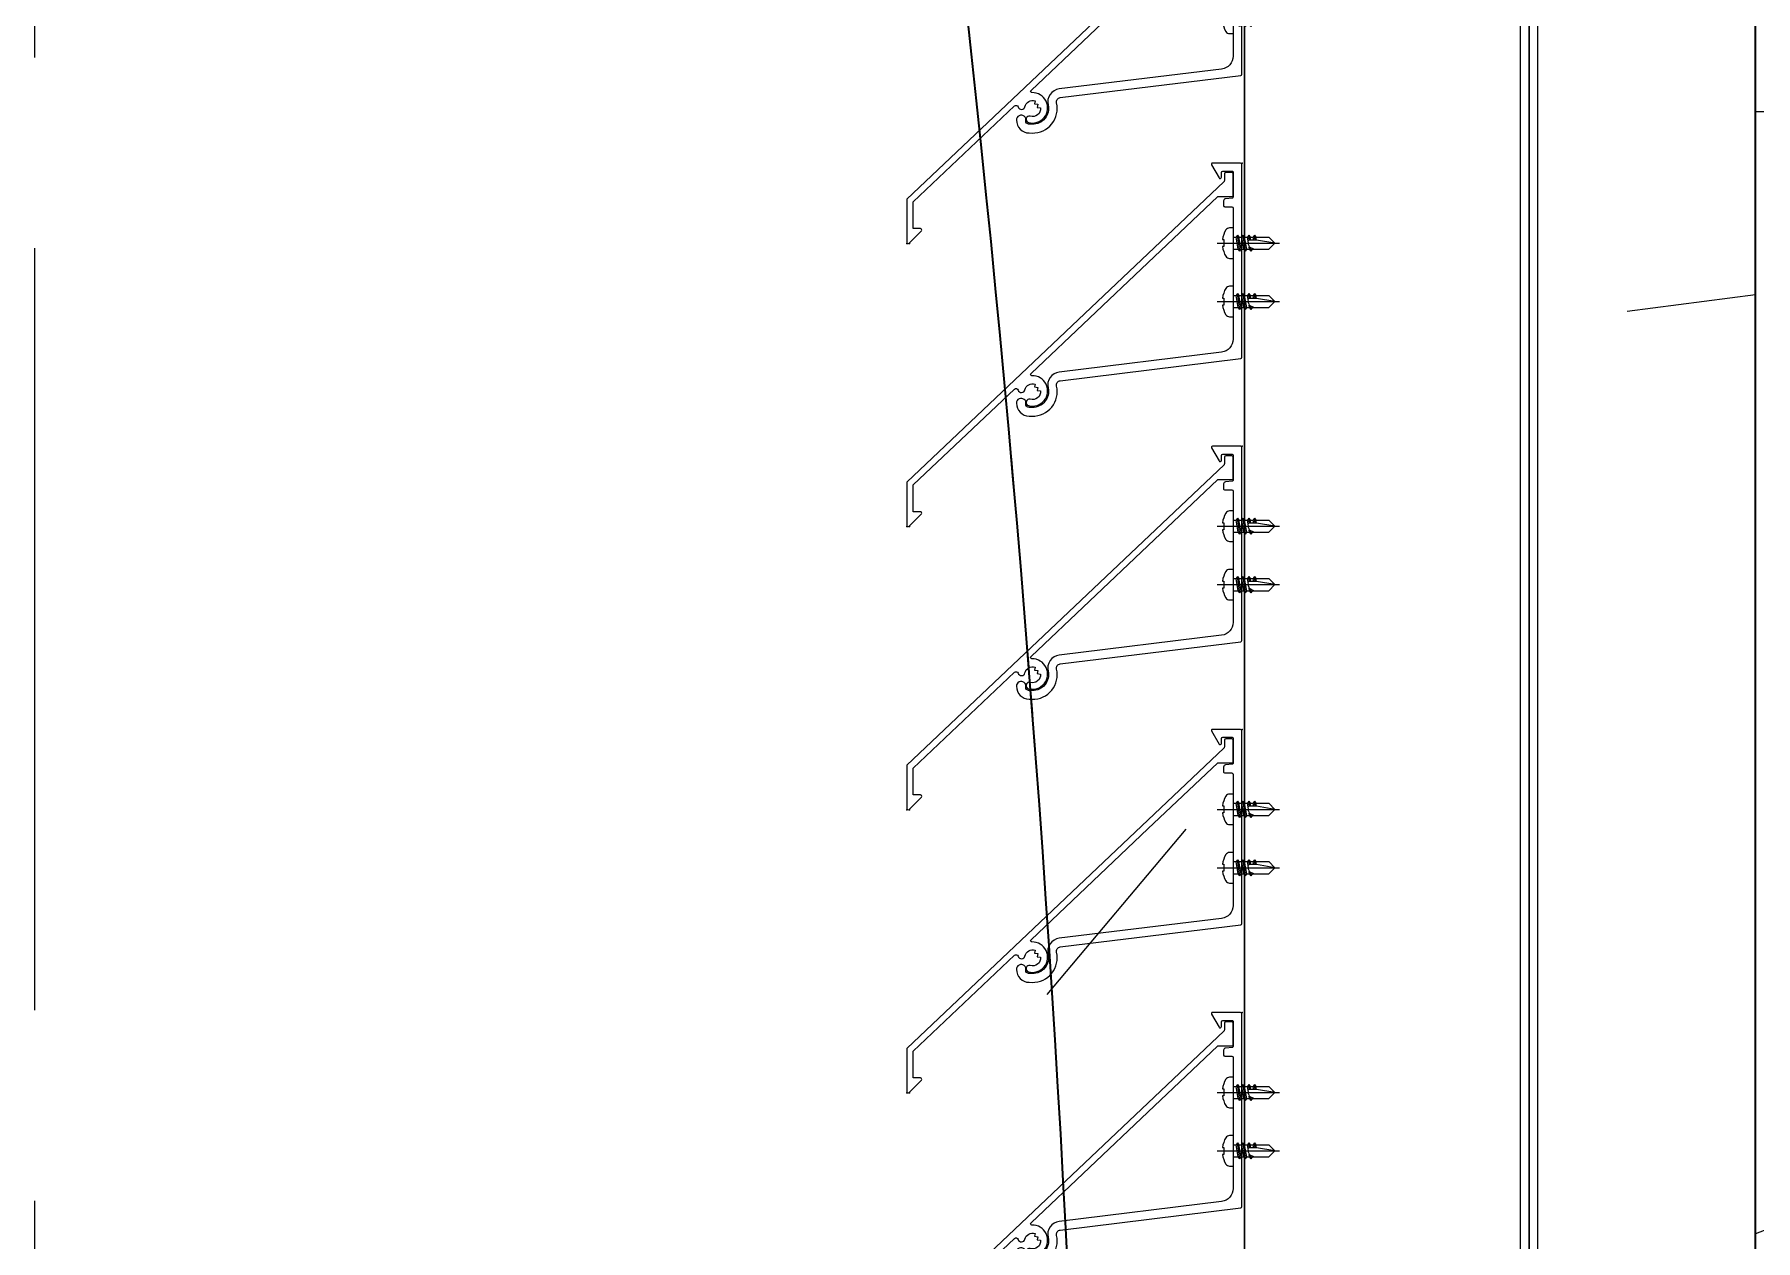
# Model space of a CAD drawing. Header units: millimetres. Extents: x -4391136 to -1798569, y -886572 to -291056.
# Drawn here: x -2312674.6 to -2312279.6, y -368840.2 to -368563.2 of the extents above; entities that cross this region are included whole.
import ezdxf
from ezdxf.enums import TextEntityAlignment as Align

# ---------------------------------------------------------------- set-up
doc = ezdxf.new("R2010")
doc.units = ezdxf.units.MM
doc.set_wipeout_variables(frame=1)
doc.linetypes.add('CENTER', pattern=[50.800000000000004, 31.75, -6.35, 6.35, -6.35])
doc.linetypes.add('TA_GL_000.70000', pattern=[1.925, 0.7, -0.175, 0.175, -0.175, 0.7])
for name, color, linetype in [('000 - 0_SYM_DWG_GRID-BUBBLE_MAIN_COLOR_1', 7, 'Continuous'), ('000 - 0_SYM_DWG_GRIDLINE_MAIN_COLOR_251', 7, 'Continuous'), ('000 - GRID', 7, 'CENTER'), ('010 - ASPG_ACCESSORIES_MAIN_COLOR_1', 7, 'Continuous'), ('010 - ASPG_EXTR_MAIN_COLOR_2', 7, 'Continuous'), ('010 - ASPG_FRAMING_MAIN_COLOR_2', 7, 'Continuous'), ('010 - ASPG_FRAMING_SUB_COLOR_2', 7, 'Continuous'), ('010 - ASPG_FRAMING_WIPEOUT_', 7, 'Continuous'), ('_PP-Dim', 7, 'Continuous'), ('Center Line', 7, 'CENTER'), ('Xref-C-1-PP17-AR-2214-01-B$0$A-GLAZ-CURT', 7, 'Continuous'), ('Xref-C-1-PP17-AR-2214-01-B$0$S-BEAM', 7, 'Continuous'), ('Xref-C-1-PP17-AR-2214-01-B$0$S-COLS', 7, 'Continuous'), ('Xref-C-1-PP17-AR-2214-01-B$0$S-COLS-E', 7, 'Continuous')]:
    doc.layers.add(name, color=color, linetype=linetype)
doc.layers.add('010 - ASPG_EXTR_DEF_SUB', color=7, linetype='Continuous', plot=False)
doc.layers.add('SCREW', color=7, linetype='Continuous', lineweight=5)
doc.styles.add('Arial', font='arial.ttf', dxfattribs={"height": 1500})
doc.styles.add('TA', font='', dxfattribs={"height": 4.5})
doc.styles.get('TA').set_extended_font_data('Cordia New')

# ---------------------------------------------------------------- blocks, each defined once
blk = doc.blocks.new('*U1279')
at = {"layer": '000 - 0_SYM_DWG_GRIDLINE_MAIN_COLOR_251', "color": 7, "linetype": 'ByBlock', "ltscale": 5}
blk.add_line((29.9999999999998, 0), (-560.4999999999969, 6.311186212045594e-14), dxfattribs=at)
at = {"color": 7, "style": 'TA', "flags": 1}
blk.add_attdef('LOCATION', (5.999999999999999, -6.000000000000001), '', height=4.5, rotation=270, dxfattribs=at)
at = {"layer": '000 - 0_SYM_DWG_GRID-BUBBLE_MAIN_COLOR_1', "color": 7, "style": 'Arial'}
blk.add_attdef('GRID-HEAD', text='', height=4.000000000000002, rotation=179.9999999999862, dxfattribs=at).set_placement((73.74999998541178, 0), align=Align.MIDDLE_CENTER)
blk = doc.blocks.new('W-1-PP17-ENT2_REV00_20260526-152343_LOPF_MAIN_DIMS')
at = {"layer": '000 - GRID', "color": 7, "linetype": 'TA_GL_000.70000', "xscale": 50.00000000000036, "yscale": 50.00000000000036, "zscale": 50.00000000000036, "rotation": 180}
blk.add_blockref('*U1279', (-26525, -10599.99999999948), dxfattribs=at)
blk = doc.blocks.new('Xref-C-1-PP17-AR-2214-01-B$0$ACM_STR_COLN_Precast- Rectangular Column - 300x500-29835394-ENTRANCE 2 - LOWER ROOF FLOOR PLAN01-flat-1')
at = {"layer": 'Xref-C-1-PP17-AR-2214-01-B$0$S-COLS-E', "lineweight": 9}
h = blk.add_hatch(dxfattribs=at)
h.set_pattern_fill('ACET-2D-FP_50', style=0, pattern_type=2)
h.set_pattern_definition([(49.99999999999999, (2730087.727, 502148.947), (-459.0337474724126, 385.1750482020263), [76.2, -838.2]), (355, (2730087.727, 502148.947), (65.2825274575068, 746.1827032957545), [60.96, -670.56]), (100.451, (2730148.455, 502143.634), (-693.3830033246074, -127.8976821547151), [64.76000000000003, -712.3600000000004]), (46.184, (2730087.727, 502352.1470000001), (-648.5724862192296, 622.3064181256746), [114.3, -1257.299999999999]), (96.63599999999998, (2730178.087, 502338.133), (-1050.534318683824, -122.2199233656631), [97.14000000000112, -1068.540000000012]), (351.184, (2730087.727, 502352.1470000001), (172.1971373415032, 1110.274966525139), [91.44000000000005, -1005.840000000001]), (21, (2730189.327, 502301.347), (-214.7433929342337, 559.4256646482164), [76.20000000000026, -838.2000000000029]), (326, (2730189.327, 502301.347), (418.8539380654042, 620.9765000836203), [60.95999999999972, -670.5599999999969]), (71.45100000000001, (2730239.865, 502267.258), (-668.4524660190125, 224.2969172171013), [64.75999999999985, -712.3599999999983]), (37.50000000000001, (2730087.727, 502148.947), (-158.7692420154774, 206.9121046213362), [33.528, -628.904, 33.528, -1320.292]), (37.50000000000001, (2730087.727, 502148.947), (-158.7692420154774, 206.9121046213362), [-695.96, -647.192, 33.528, -639.572]), (7.499999999999999, (2730087.727, 502148.947), (-47.30360574389223, 359.3065578758984), [33.528, -354.584, 33.528, -870.204]), (7.499999999999999, (2730087.727, 502148.947), (-47.30360574389223, 359.3065578758984), [-421.64, -613.664, 33.528, -223.012]), (327.5, (2729861.159, 502148.947), (146.1911639370438, 229.474161533996), [33.52800000000035, -220.4720000000024, 33.52800000000035, -1810.512000000019]), (327.5, (2729861.159, 502148.947), (146.1911639370438, 229.474161533996), [-287.5280000000031, -758.9520000000081, 33.52800000000035, -1018.032000000011]), (317.5, (2729759.559, 502148.947), (321.0978918266117, 350.4168590258024), [33.52799999999964, -296.6719999999968, 33.52799999999964, -1239.519999999987]), (317.5, (2729759.559, 502148.947), (321.0978918266117, 350.4168590258024), [-363.7279999999961, -492.7599999999948, 33.52799999999964, -713.2319999999924])])
h.paths.add_polyline_path([(-150.000000002794, -190.0000000005239), (-150.000000002794, -200.0000000005239), (149.999999997206, -200.0000000005239), (149.999999997206, 299.9999999994761), (-150.000000002794, 299.9999999994761)])
at = {"layer": 'Xref-C-1-PP17-AR-2214-01-B$0$S-COLS', "color": 7}
for p, q in [((150, 300), (-150, 300)), ((-150, 300), (-150, 290)), ((150, 290), (150, 300)), ((-150, 290), (-150, -190)), ((150, -190), (150, 290)), ((-150, -190), (-150, -200)), ((150, -200), (150, -190)), ((-150, -200), (150, -200))]:
    blk.add_line(p, q, dxfattribs=at)
blk = doc.blocks.new('Xref-C-1-PP17-AR-2214-01-B$0$DPA_Curved type A - Curved Type A-V34-ENTRANCE 2 - LOWER ROOF FLOOR PLAN01-flat-1')
at = {"layer": 'Xref-C-1-PP17-AR-2214-01-B$0$A-GLAZ-CURT', "color": 7}
for p, q in [((0, 750.0000001523877), (0, -750.0000001523877)), ((0, -750.0000001523877), (0, 750.0000001523877))]:
    blk.add_line(p, q, dxfattribs=at)
blk.add_arc((5080.220649064053, -4.656612873077393e-10), 4928.757813461649, 182.6825132981251, 185.3586194412788, dxfattribs=at)
blk.add_arc((5080.220649064053, -4.656612873077393e-10), 4928.757813461649, 182.6825132981251, 185.3586194412788, dxfattribs=at)
blk = doc.blocks.new('Xref-C-1-PP17-AR-2214-01-B$0$DPA_Curved type A - Curved Type A-V14-ENTRANCE 2 - LOWER ROOF FLOOR PLAN01-flat-1')
at = {"layer": 'Xref-C-1-PP17-AR-2214-01-B$0$A-GLAZ-CURT', "lineweight": 9}
h = blk.add_hatch(dxfattribs=at)
h.set_pattern_fill('ACET-2D-FP_15', angle=90, style=0, pattern_type=2)
h.set_pattern_definition([(49.99999999999999, (2729937.736, 501833.3970000008), (-459.0337474724126, 385.1750482020262), [76.2, -838.2]), (355, (2729937.736, 501833.3970000008), (65.28252745750682, 746.1827032957547), [60.96000000000002, -670.5600000000001]), (100.451, (2729998.464, 501828.0840000007), (-693.3830033246076, -127.8976821547151), [64.76000000000005, -712.3600000000005]), (46.18400000000002, (2729937.736, 502036.5970000007), (-648.57248621923, 622.3064181256742), [114.3, -1257.299999999999]), (96.63599999999998, (2730028.096000001, 502022.5830000007), (-1050.534318683824, -122.2199233656637), [97.14000000000117, -1068.540000000013]), (351.184, (2729937.736, 502036.5970000007), (172.1971373415032, 1110.274966525139), [91.44000000000007, -1005.840000000001]), (21.00000000000002, (2730039.336000001, 501985.7970000007), (-214.7433929342338, 559.4256646482162), [76.20000000000027, -838.2000000000031]), (326, (2730039.336000001, 501985.7970000007), (418.8539380654042, 620.9765000836201), [60.95999999999974, -670.559999999997]), (71.45100000000002, (2730089.874, 501951.7080000007), (-668.4524660190125, 224.2969172171013), [64.75999999999986, -712.3599999999984]), (37.50000000000001, (2729937.736, 501833.3970000008), (-158.7692420154775, 206.9121046213362), [33.528, -628.904, 33.528, -1320.292]), (37.50000000000001, (2729937.736, 501833.3970000008), (-158.7692420154775, 206.9121046213362), [-695.96, -647.192, 33.528, -639.572]), (7.499999999999995, (2729937.736, 501833.3970000008), (-47.30360574389218, 359.3065578758988), [33.52799999999999, -354.5839999999999, 33.52799999999999, -870.204]), (7.499999999999995, (2729937.736, 501833.3970000008), (-47.30360574389218, 359.3065578758988), [-421.64, -613.6639999999999, 33.52799999999999, -223.012]), (327.5, (2729711.168000001, 501833.3970000008), (146.1911639370438, 229.474161533996), [33.52800000000036, -220.4720000000024, -1844.04000000002]), (327.5, (2729711.168000001, 501833.3970000008), (146.1911639370438, 229.474161533996), [-254.0000000000028, 33.52800000000036, -758.9520000000082, -1051.560000000011]), (327.5, (2729711.168000001, 501833.3970000008), (146.1911639370438, 229.474161533996), [-1046.480000000011, 33.52800000000036, -1018.032000000011]), (317.5, (2729609.568, 501833.3970000008), (321.0978918266118, 350.4168590258025), [33.52799999999964, -296.6719999999968, 33.52799999999964, -1239.519999999987]), (317.5, (2729609.568, 501833.3970000008), (321.0978918266118, 350.4168590258025), [-363.7279999999961, -492.7599999999947, 33.52799999999964, -713.2319999999922])])
h.paths.add_polyline_path([(-3.259629011154175e-09, -750.0000001529115), (149.9999999967404, -750.0000001529115), (149.9999999967404, -700.0000001526205), (189.999999997206, -700.0000001526205), (199.999999997206, -690.0000001547742), (173.0546247502789, -460.8418314472074), (156.8637420292944, -230.6736867153668), (151.462835598737, -1.164153218269348e-09), (156.8637420292944, 230.6736867130967), (173.2759108911268, 462.7237694916548), (199.999999997206, 690.0000001525041), (189.999999997206, 700.0000001525041), (149.9999999967404, 700.0000001525041), (149.9999999967404, 750.0000001518638), (-3.259629011154175e-09, 750.0000001518638)])
at = {"layer": 'Xref-C-1-PP17-AR-2214-01-B$0$A-GLAZ-CURT', "color": 7, "lineweight": 35}
blk.add_line((0, 750.0000001523877), (0, -750.0000001523877), dxfattribs=at)
blk.add_arc((5080.220649064053, -4.656612873077393e-10), 4928.757813461648, 171.9524601037302, 188.0475398962698, dxfattribs=at)
blk = doc.blocks.new('W-1-PP17-ENT2_REV00_20260526-152612_EX_LOPF-1')
at = {"layer": 'Xref-C-1-PP17-AR-2214-01-B$0$S-BEAM', "color": 7}
blk.add_line((-19234.99999829847, -10205.01763978606), (470.0000017015263, -10205.01763978606), dxfattribs=at)
at = {"color": 7, "rotation": 270}
for name, p in [('Xref-C-1-PP17-AR-2214-01-B$0$ACM_STR_COLN_Precast- Rectangular Column - 300x500-29835394-ENTRANCE 2 - LOWER ROOF FLOOR PLAN01-flat-1', (-5499.999998298474, -10055.01763978606)), ('Xref-C-1-PP17-AR-2214-01-B$0$DPA_Curved type A - Curved Type A-V34-ENTRANCE 2 - LOWER ROOF FLOOR PLAN01-flat-1', (-5184.999999696855, -10205.0088198926)), ('Xref-C-1-PP17-AR-2214-01-B$0$DPA_Curved type A - Curved Type A-V14-ENTRANCE 2 - LOWER ROOF FLOOR PLAN01-flat-1', (-5184.450245451648, -10205.0088198926))]:
    blk.add_blockref(name, p, dxfattribs=at)
blk = doc.blocks.new('PZG35-9D5')
at = {"layer": 'Center Line', "color": 7}
blk.add_line((1.4210854715202e-14, 3.733653355866409), (1.4210854715202e-14, -10.53404386090006), dxfattribs=at)
at = {"layer": 'SCREW', "color": 7}
for p, q in [((-1.399999999999963, 2.842170943040401e-14), (-1.399999999999963, -1.090192378864657)), ((1.399999999999991, 0), (1.399999999999991, -0.5901923788647139)), ((-1.850000000000009, -1.399999999999977), (1.850000000000037, -0.8999999999999773)), ((-1.850000000000009, -1.399999999999977), (-1.399999999999963, -1.090192378864685)), ((-1.850000000000009, -1.399999999999977), (-1.399999999999963, -1.709807621135297)), ((-1.850000000000009, -2.699999999999989), (1.850000000000037, -2.199999999999989)), ((-1.850000000000009, -2.699999999999989), (-1.399999999999963, -2.390192378864697)), ((-1.850000000000009, -2.699999999999989), (-1.399999999999963, -3.009807621135309)), ((-1.850000000000009, -4), (-1.399999999999963, -3.690192378864708)), ((-1.850000000000009, -4), (-0.9911470940920566, -3.883938796498938)), ((-1.399999999999963, -1.090192378864685), (1.399999999999991, -0.5901923788646855)), ((-1.399999999999963, -1.709807621135297), (1.399999999999991, -1.209807621135297)), ((-1.399999999999963, -1.709807621135269), (-1.399999999999963, -2.390192378864697)), ((-1.399999999999963, -2.390192378864697), (1.399999999999991, -1.890192378864697)), ((-1.399999999999963, -3.009807621135309), (1.399999999999991, -2.509807621135309)), ((-1.399999999999963, -3.009807621135309), (-1.399999999999963, -3.690192378864708)), ((-1.399999999999963, -3.690192378864708), (-0.8446989986695002, -3.591031485769975)), ((0.5619885887190463, -3.339837273736322), (1.399999999999991, -3.190192378864708)), ((0.7141825614195483, -3.653488843051434), (1.850000000000037, -3.5)), ((0.7141825614195483, -3.932275020881832), (1.399999999999991, -3.80980762113532)), ((1.850000000000037, -0.8999999999999773), (1.399999999999991, -0.5901923788646855)), ((1.850000000000037, -0.8999999999999773), (1.399999999999991, -1.209807621135297)), ((1.399999999999991, -1.209807621135269), (1.399999999999991, -1.890192378864725)), ((1.850000000000037, -2.199999999999989), (1.399999999999991, -1.890192378864697)), ((1.850000000000037, -2.199999999999989), (1.399999999999991, -2.509807621135309)), ((1.399999999999991, -2.50980762113528), (1.399999999999991, -3.190192378864708)), ((1.850000000000037, -3.5), (1.399999999999991, -3.190192378864708)), ((1.850000000000037, -3.5), (1.399999999999991, -3.80980762113532)), ((1.399999999999991, -3.809807621135349), (1.399999999999991, -4.490192378864691)), ((-1.850000000000009, -4), (-1.399999999999963, -4.30980762113532)), ((-1.399999999999963, -4.30980762113532), (-1.184865735341859, -4.271390788160659)), ((-1.399999999999963, -4.309807621135349), (-1.399999999999963, -8.099999999999966)), ((0.7141825614195483, -4.612659778611231), (1.399999999999991, -4.49019237886472)), ((0.7141825614195483, -4.953488843051389), (1.850000000000037, -4.800000000000011)), ((0.7141825614195483, -5.232275020881843), (1.399999999999991, -5.109807621135332)), ((1.850000000000037, -4.800000000000011), (1.399999999999991, -4.49019237886472)), ((1.850000000000037, -4.800000000000011), (1.399999999999991, -5.109807621135332)), ((1.399999999999991, -5.109807621135332), (1.399999999999991, -8.099999999999966)), ((1.4210854715202e-14, -9.5), (-1.399999999999963, -8.099999999999966)), ((1.4210854715202e-14, -9.5), (1.399999999999991, -8.099999999999966))]:
    blk.add_line(p, q, dxfattribs=at)
blk.add_lwpolyline([(1.4210854715202e-14, -9.5), (0.7141825614195483, -5.232275020881843), (0.7141825614195483, -3.600899293750615, 0.4176573264866609), (0.4106596181599826, -3.300919979679151, 0.1081021898226624), (-0.8446989986694433, -3.591031485769975), (-1.399999999999991, -4.701675652739141)], format="xyb", dxfattribs=at)
blk = doc.blocks.new('*U3396')
at = {"layer": 'SCREW', "color": 7}
blk.add_lwpolyline([(3.026373332565058, 1.780836269555209, 0.09905967801670053), (0.7999999999999687, 2.546427498927414), (0.7999999999999687, 2.274284095813357), (-0.800000000000054, 2.274284095813357), (-0.800000000000054, 2.546427498927414, 0.09905967801670058), (-3.026373332565143, 1.780836269555209, 0.2665876613401604), (-3.500000000000043, 0.9556546004010897), (-3.500000000000043, 0.1999999999999886, 0.4142135623730938), (-3.300000000000054, 0), (3.299999999999997, 0, 0.4142135623731049), (3.499999999999986, 0.1999999999999886), (3.499999999999957, 0.9556546004010897, 0.2665876613401604)], format="xyb", close=True, dxfattribs=at)
blk.add_blockref('PZG35-9D5', (-1.4210854715202e-14, 0), dxfattribs=at)
blk = doc.blocks.new('*U3399')
at = {"color": 7}
blk.add_point((0, 0), dxfattribs=at)
at = {"layer": '010 - ASPG_ACCESSORIES_MAIN_COLOR_1', "color": 7}
blk.add_lwpolyline([(-39.69999999902211, -0.5999999995172398, 0.4142135623731156), (-39.99999999883585, -0.8999999995638059), (-39.99999999883585, -7.366962144914214, 0.5773502691897371), (-39.65044321701862, -7.568778847059366), (-36.64260295056738, -5.832201459393036, 0.7673269879794871), (-36.78520590183325, -5.299999999645297), (-37.89999999874271, -5.299999999645297, -0.4142135623735732), (-38.19999999902211, -4.999999999656938), (-38.19999999902211, -2.799999999587089, -0.4142135623730951), (-37.99999999883585, -2.59999999951724), (-32.18326623388566, -2.59999999951724, -0.3888787318530097), (-31.98402729420923, -2.782568851142787), (-31.8474567013327, -4.343577870872468, 0.3888787318530089), (-31.34935935237445, -4.799999999528882), (-30.29999999911524, -4.799999999528882, 0.4142135623732408), (-29.99999999883585, -4.499999999540523), (-29.99999999883585, -2.899999999505599, -0.4142135623731785), (-29.69999999902211, -2.59999999951724), (0.4107479506637901, -2.59999999951724, -0.3789692262628873), (3.38851808081381, -5.235465979035143), (7.952927200356498, -42.5207682372482, 0.4465929586642906), (11.6177961837966, -45.07649022702281, -0.4898018444424612), (16.07846395508386, -48.68238816667036), (16.06490363762714, -49.36225294566866, -0.1824796859550777), (15.80227640201338, -50.01801436272836, -0.2679491924113072), (15.32539491611533, -50.16829426406803, 1.122114645179816), (15.09990952932276, -52.3421093734276, 0.4050039718497206), (18.0645059288945, -49.40213623346681), (18.07806624681689, -48.72227145435209, 0.4898054953707174), (11.15966573380865, -43.12966807454978, -0.4465970485362636), (9.938031048281118, -42.27776159492242), (4.866356541635469, -0.8481197821154633, 0.3641755342157969), (4.570876519894227, -0.5999999995172398)], format="xyb", close=True, dxfattribs=at)
at = {"layer": '010 - ASPG_EXTR_DEF_SUB', "color": 7}
for p in [(-39.99999999883585, -0.4999999995172402), (43.44495566345738, -76.89999999944341), (43.44495566345738, -77.49999999954052)]:
    blk.add_point(p, dxfattribs=at)
at = {"layer": '010 - ASPG_EXTR_MAIN_COLOR_2', "color": 7}
blk.add_lwpolyline([(11.37409105408005, -48.15170148877115), (11.47245816211216, -47.43577758665815), (12.17779493960552, -47.55667202338264), (12.29266474000178, -46.78670596401826, -0.5355375090189683), (14.1918134491425, -49.16870282323253, 0.9915718169393263), (15.66379558271728, -49.57599316951273, 1.157025413028558), (8.792231505503878, -48.77291728999153, -0.6885576205791355), (8.274611146422103, -48.98797988444021), (-17.14292736421339, -22.16859813180672), (-32.34153279638849, -6.131750148785431), (-32.34153279638849, -2.899999981694054, 0.4143115081626392), (-32.64163311407901, -2.59999999951724), (-37.54163311352022, -2.59999999951724, 0.4141156188887998), (-37.84153278893791, -2.899999981635847), (-37.84153278893791, -4.299999988411218, 0.4142135623731781), (-37.54153279098682, -4.599999986478724), (-35.98884801496752, -4.599999986478724, -0.205894629290155), (-35.77110154624097, -4.693635078269653), (33.22969053988345, -77.49999999954052), (43.14495566324331, -77.49999999954052, 0.6681786376628355), (43.35708769806661, -76.98786796536915), (40.5215537941549, -74.1523340573247, 0.6681786381757795), (40.00942175951786, -74.36446609156592), (40.00942175951786, -75.99999999802712), (33.87471885257401, -75.99999999802712), (11.86384030175395, -52.7751643466243, -0.5583539238224016), (12.08261241135187, -51.95244935475676, 0.7662751832817146), (12.03674733010121, -50.39291741001107, -0.4385828234445206), (10.70630855322815, -48.05207626283555)], format="xyb", close=True, dxfattribs=at)
at = {"layer": 'SCREW', "color": 7, "rotation": 180}
for p in [(-21.64901723782532, -2.499999999924694), (-8.237076249206439, -2.499999999924694)]:
    blk.add_blockref('*U3396', p, dxfattribs=at)
blk = doc.blocks.new('*U3050')
at = {"color": 7}
blk.add_wipeout([(1440.0000000029759, 4.0000000015470505), (60.00000000297587, 4.000000000000455), (60.00000000297587, 69.30000000000041), (1440.0000000029759, 69.300000001547)], dxfattribs=at).dxf.layer = '010 - ASPG_FRAMING_WIPEOUT_'
at = {"layer": '010 - ASPG_FRAMING_MAIN_COLOR_2', "color": 7}
blk.add_lwpolyline([(1410.00000000414, 69.30000000154668), (90.00000000181171, 69.3), (90.00000000181171, 6), (1410.00000000414, 6.000000001546685)], close=True, dxfattribs=at)
at = {"layer": '010 - ASPG_FRAMING_SUB_COLOR_2', "color": 7}
for points in [[(1440.000000002976, 4.000000001546685), (60.00000000297587, 4), (60.00000000297587, 69.3), (1440.000000002976, 69.30000000154668)], [(60.00000000297587, 2.000000000715772), (60.00000000297587, 4), (1440.000000002976, 4.000000001546685), (1440.000000002976, 2.000000002262457)]]:
    blk.add_lwpolyline(points, close=True, dxfattribs=at)
at = {"color": 7, "xscale": -1, "rotation": 180}
for p in [(221.7703094601166, 69.3), (286.7703094601166, 69.3), (351.7703094601166, 69.3), (416.7703094601166, 69.3), (481.7703094601166, 69.3)]:
    blk.add_blockref('*U3399', p, dxfattribs=at)
blk = doc.blocks.new('W-1-PP17-ENT2_REV00_20260528-225335_ASPG_UPPF')
at = {"color": 7, "xscale": -1, "zscale": -1, "rotation": 180}
blk.add_blockref('*U3050', (-5935, -10252.99999999953), dxfattribs=at)

msp = doc.modelspace()

# ---------------------------------------------------------------- block references
at = {"layer": '_PP-Dim', "color": 7, "rotation": 270}
msp.add_blockref('W-1-PP17-ENT2_REV00_20260526-152343_LOPF_MAIN_DIMS', (-2302074.573009264, -374281.0414471148), dxfattribs=at)

# ---------------------------------------------------------------- next in the draw order: block references
msp.add_blockref('W-1-PP17-ENT2_REV00_20260526-152612_EX_LOPF-1', (-2302074.573009264, -374281.0414471148), dxfattribs=at)

# ---------------------------------------------------------------- next in the draw order: block references
at = {"color": 7, "rotation": 270}
msp.add_blockref('W-1-PP17-ENT2_REV00_20260528-225335_ASPG_UPPF', (-2302074.573009264, -374281.0414471148), dxfattribs=at)

doc.saveas('drawing.dxf')
